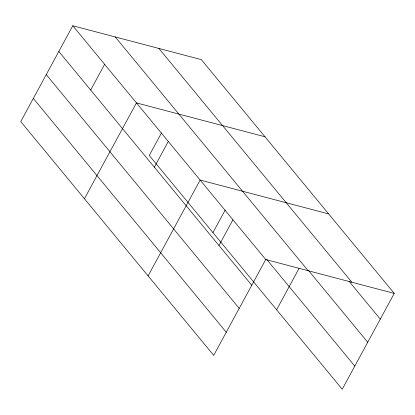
<?xml version="1.0" encoding="UTF-8"?>
<svg xmlns="http://www.w3.org/2000/svg" width="415" height="415" viewBox="0 0 415 415"><rect width="100%" height="100%" fill="white"/><g stroke="black" fill="none" stroke-linecap="round" stroke-linejoin="round"><path stroke-width="0.62" d="M72.786 25.756L20.75 121.595L213.694 355.375L265.73 259.536L72.786 25.756L201.306 59.625L394.25 293.405L342.214 389.244L149.27 155.464L161.528 132.883M90.662 90.039L104.622 64.33M84.421 198.744L136.457 102.904L264.978 136.774M154.333 167.188L168.293 141.479M148.093 275.887L200.129 180.053L328.649 213.922M212.942 232.613L225.2 210.032M218.97 245.504L232.929 219.794M276.613 309.761L299.044 268.448M265.73 259.536L394.25 293.405M158.893 48.446L351.837 282.231M349.129 281.36L380.29 319.114M308.272 270.227L367.726 342.261M115.199 36.93L308.143 270.715M266.731 259.417L354.778 366.103M58.826 51.465L251.775 285.245M46.262 74.607L239.206 308.387M33.314 98.448L226.263 332.233"/></g></svg>
